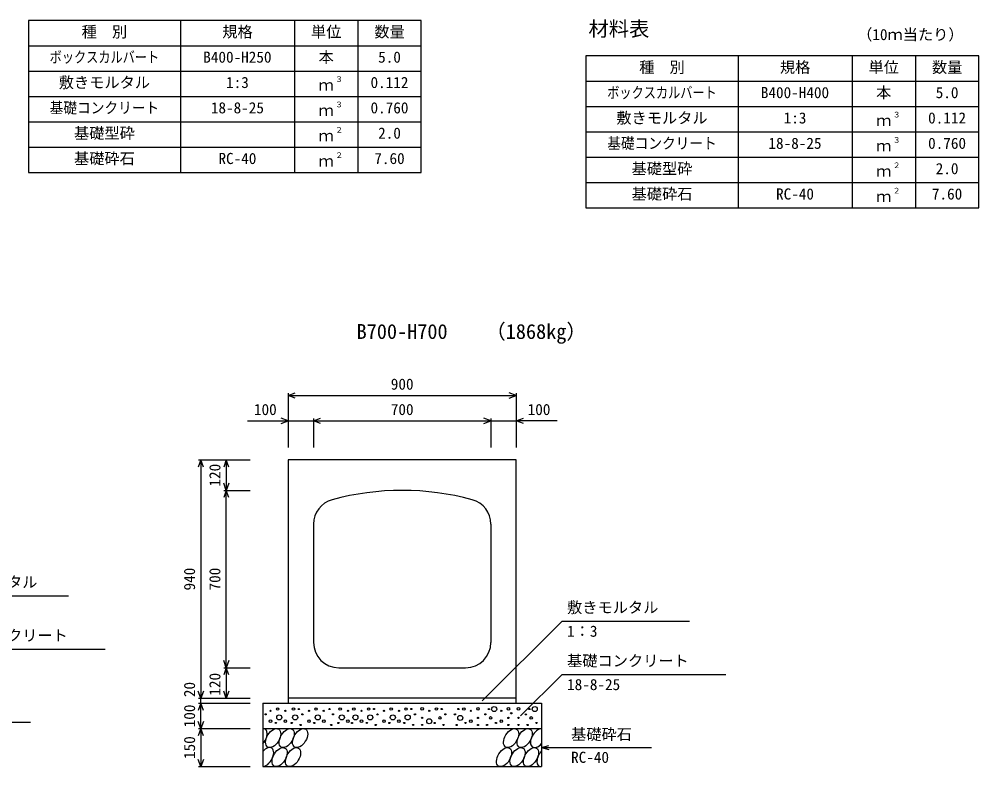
# Model space of a CAD drawing. Units: millimetres, scale not verified. Extents: x -8390 to 25210, y 0 to 11880.
# Drawn here: x 17696 to 21482, y 5432 to 8386 of the extents above; entities that cross this region are included whole.
import ezdxf
from ezdxf.enums import TextEntityAlignment as Align

# ---------------------------------------------------------------- set-up
doc = ezdxf.new("R2010")
doc.units = ezdxf.units.MM
doc.header["$LTSCALE"] = 20
for name, color, linetype, lineweight in [('DIM', 7, 'Continuous', 25), ('HATCH', 6, 'Continuous', 25), ('HYO', 3, 'Continuous', 25), ('HYO2', 4, 'Continuous', 25), ('OUTLINE', 3, 'Continuous', 25), ('TXT', 7, 'Continuous', 25)]:
    doc.layers.add(name, color=color, linetype=linetype, lineweight=lineweight)
doc.styles.add('ＭＳ ゴシック', font='')
doc.styles.get('ＭＳ ゴシック').set_extended_font_data('MS Gothic')

msp = doc.modelspace()

# ---------------------------------------------------------------- linework, layer by layer
at = {"layer": 'DIM'}
for p, q in [((18757.31, 6900.34), (18785.51, 6910.61)), ((18757.31, 6910.34), (18757.31, 6695.34)), ((18757.31, 6900.34), (19657.31, 6900.34)), ((18785.51, 6890.08), (18757.31, 6900.34)), ((19657.31, 6900.34), (19629.12, 6910.61)), ((19629.12, 6890.08), (19657.31, 6900.34)), ((19657.31, 6910.34), (19657.31, 6695.34)), ((18596.58, 6800.34), (18757.31, 6800.34)), ((18757.31, 6800.34), (18729.12, 6810.61)), ((18729.12, 6790.08), (18757.31, 6800.34)), ((18757.31, 6800.34), (18857.31, 6800.34)), ((18857.31, 6800.34), (18885.51, 6810.61)), ((18857.31, 6810.34), (18857.31, 6695.34)), ((18857.31, 6800.34), (19557.31, 6800.34)), ((18885.51, 6790.08), (18857.31, 6800.34)), ((19557.31, 6800.34), (19529.12, 6810.61)), ((19529.12, 6790.08), (19557.31, 6800.34)), ((19557.31, 6810.34), (19557.31, 6695.34)), ((19557.31, 6800.34), (19657.31, 6800.34)), ((19657.31, 6800.34), (19685.51, 6810.61)), ((19685.51, 6790.08), (19657.31, 6800.34)), ((19818.05, 6800.34), (19657.31, 6800.34)), ((18413.11, 6646.31), (18402.85, 6618.12)), ((18403.11, 6646.31), (18607.31, 6646.31)), ((18413.11, 6646.31), (18413.11, 5706.31)), ((18423.37, 6618.12), (18413.11, 6646.31)), ((18513.11, 6646.31), (18502.85, 6618.12)), ((18513.11, 6646.31), (18513.11, 6526.31)), ((18523.37, 6618.12), (18513.11, 6646.31)), ((18513.11, 6526.31), (18502.85, 6554.51)), ((18523.37, 6554.51), (18513.11, 6526.31)), ((18513.11, 6526.31), (18502.85, 6498.12)), ((18503.11, 6526.31), (18607.31, 6526.31)), ((18513.11, 5826.31), (18513.11, 6526.31)), ((18523.37, 6498.12), (18513.11, 6526.31)), ((17387.88, 6110.55), (17890.54, 6110.55)), ((19837.88, 6010.55), (19523.01, 5695.68)), ((19837.88, 6010.55), (20340.54, 6010.55)), ((17387.88, 5899.97), (18034.76, 5899.97)), ((18513.11, 5826.31), (18502.85, 5854.51)), ((18523.37, 5854.51), (18513.11, 5826.31)), ((18513.11, 5826.31), (18502.85, 5798.12)), ((18503.11, 5826.31), (18607.31, 5826.31)), ((18513.11, 5826.31), (18513.11, 5706.31)), ((18523.37, 5798.12), (18513.11, 5826.31)), ((19837.88, 5799.97), (19674.23, 5636.31)), ((19837.88, 5799.97), (20484.76, 5799.97)), ((18413.11, 5706.31), (18402.85, 5734.51)), ((18423.37, 5734.51), (18413.11, 5706.31)), ((18513.11, 5706.31), (18502.85, 5734.51)), ((18523.37, 5734.51), (18513.11, 5706.31)), ((18413.11, 5686.31), (18402.85, 5658.12)), ((18403.11, 5706.31), (18607.31, 5706.31)), ((18403.11, 5686.31), (18607.31, 5686.31)), ((18413.11, 5686.31), (18413.11, 5706.31)), ((18413.11, 5586.31), (18413.11, 5686.31)), ((18423.37, 5658.12), (18413.11, 5686.31)), ((17307.31, 5611.31), (17740.63, 5611.31)), ((18413.11, 5586.31), (18402.85, 5614.51)), ((18423.37, 5614.51), (18413.11, 5586.31)), ((18413.11, 5586.31), (18402.85, 5558.12)), ((18403.11, 5586.31), (18607.31, 5586.31)), ((18413.11, 5586.31), (18413.11, 5436.31)), ((18423.37, 5558.12), (18413.11, 5586.31)), ((19757.31, 5511.31), (19786.29, 5519.08)), ((19757.31, 5511.31), (20190.63, 5511.31)), ((19757.31, 5511.31), (19786.29, 5503.55)), ((18413.11, 5436.31), (18402.85, 5464.51)), ((18423.37, 5464.51), (18413.11, 5436.31)), ((18403.11, 5436.31), (18607.31, 5436.31))]:
    msp.add_line(p, q, dxfattribs=at)
at = {"layer": 'HATCH'}
for centre, radius in [((18668.46, 5642.48), 2.5), ((18687.79, 5656.49), 2.5), ((18715.82, 5663.49), 5), ((18746.34, 5656.49), 2.5), ((18778.43, 5663.49), 5), ((18799.46, 5663.49), 2.5), ((18813.48, 5642.48), 2.5), ((18839.27, 5656.49), 2.5), ((18867.31, 5663.49), 5), ((18897.82, 5656.49), 2.5), ((18920.24, 5663.49), 2.5), ((18934.26, 5642.48), 2.5), ((18962.61, 5663.49), 5), ((18993.12, 5656.49), 2.5), ((19016.31, 5663.49), 5), ((19046.82, 5656.49), 2.5), ((19074.86, 5663.49), 5), ((19095.89, 5663.49), 2.5), ((19109.91, 5642.48), 2.5), ((19135.7, 5656.49), 2.5), ((19163.74, 5663.49), 5), ((19194.25, 5656.49), 2.5), ((19222.28, 5663.49), 5), ((19243.32, 5663.49), 2.5), ((19257.33, 5642.48), 2.5), ((19286.21, 5664.37), 5), ((19314.25, 5656.49), 2.5), ((19342.28, 5663.49), 5), ((19363.32, 5663.49), 2.5), ((19377.33, 5642.48), 2.5), ((19415.15, 5642.48), 2.5), ((19429.17, 5663.49), 2.5), ((19450.2, 5663.49), 5), ((19478.24, 5656.49), 2.5), ((19506.28, 5664.37), 5), ((19535.15, 5642.48), 2.5), ((19549.17, 5663.49), 2.5), ((19570.2, 5663.49), 10), ((19598.24, 5656.49), 2.5), ((19626.28, 5664.37), 5), ((19637.62, 5646.8), 2.5), ((19666.12, 5664.37), 5), ((19695, 5642.48), 2.5), ((19709.02, 5663.49), 2.5), ((19730.05, 5663.49), 10), ((18687.79, 5615.34), 5), ((18708.81, 5608.34), 2.5), ((18722.36, 5630.48), 10), ((18746.34, 5615.34), 5), ((18771.42, 5608.34), 2.5), ((18784.97, 5630.48), 10), ((18839.27, 5615.34), 5), ((18860.3, 5608.34), 2.5), ((18873.84, 5630.48), 10), ((18897.82, 5615.34), 5), ((18955.6, 5608.34), 2.5), ((18969.15, 5630.48), 10), ((18993.12, 5615.34), 5), ((19009.3, 5608.34), 2.5), ((19022.85, 5630.48), 10), ((19046.82, 5615.34), 5), ((19067.85, 5608.34), 2.5), ((19081.4, 5630.48), 10), ((19135.7, 5615.34), 5), ((19156.73, 5608.34), 2.5), ((19170.27, 5630.48), 10), ((19194.25, 5615.34), 5), ((19215.28, 5608.34), 2.5), ((19228.82, 5630.48), 10), ((19286.21, 5628.47), 2.5), ((19314.25, 5615.34), 10), ((19335.28, 5608.34), 2.5), ((19356.3, 5628.47), 5), ((19436.18, 5628.47), 10), ((19457.21, 5608.34), 2.5), ((19478.24, 5615.34), 5), ((19506.28, 5628.47), 2.5), ((19556.18, 5628.47), 5), ((19577.21, 5608.34), 2.5), ((19598.24, 5615.34), 5), ((19626.28, 5628.47), 2.5), ((19666.12, 5628.47), 2.5), ((19716.03, 5628.47), 5), ((19737.06, 5608.34), 2.5), ((18806.47, 5600.46), 2.5), ((18927.25, 5600.46), 2.5), ((19102.9, 5600.46), 2.5), ((19250.32, 5600.46), 2.5), ((19286.21, 5600.46), 2.5), ((19370.32, 5600.46), 2.5), ((19422.16, 5600.46), 2.5), ((19506.28, 5600.46), 2.5), ((19542.16, 5600.46), 2.5), ((19626.28, 5600.46), 2.5), ((19666.12, 5600.46), 2.5), ((19702.01, 5600.46), 2.5)]:
    msp.add_circle(centre, radius, dxfattribs=at)
for centre, start_param, end_param in [((18644.95, 5548.79), 4.385593, 6.6745444), ((19743.46, 5548.79), 0.3357715, 4.4411806), ((18670.27, 5473.8), 3.5111464, 7.548991), ((19768.78, 5473.8), 1.2110787, 3.5658734)]:
    msp.add_ellipse(centre, major_axis=(21.81, 35.31), ratio=0.5792, start_param=start_param, end_param=end_param, dxfattribs=at)
for centre in [(18698.16, 5548.79), (18751.37, 5548.79), (18804.58, 5548.79), (19637.04, 5548.79), (19690.25, 5548.79), (18723.48, 5473.8), (18776.69, 5473.8), (19609.15, 5473.8), (19662.36, 5473.8), (19715.57, 5473.8)]:
    msp.add_ellipse(centre, major_axis=(21.81, 35.31), ratio=0.5792, dxfattribs=at)
at = {"layer": 'HYO'}
for p, q in [((19282.31, 8380.8), (17732.31, 8380.8)), ((17732.31, 8380.8), (17732.31, 7780.8)), ((18332.31, 8380.8), (18332.31, 7780.8)), ((18782.31, 8380.8), (18782.31, 7780.8)), ((19032.31, 8380.8), (19032.31, 7780.8)), ((19282.31, 7780.8), (19282.31, 8380.8)), ((17732.31, 8280.8), (19282.31, 8280.8)), ((21482.31, 8240.8), (19932.31, 8240.8)), ((19932.31, 8240.8), (19932.31, 7640.8)), ((20532.31, 8240.8), (20532.31, 7640.8)), ((20982.31, 8240.8), (20982.31, 7640.8)), ((21232.31, 8240.8), (21232.31, 7640.8)), ((21482.31, 7640.8), (21482.31, 8240.8)), ((19932.31, 8140.8), (21482.31, 8140.8)), ((17732.31, 7780.8), (19282.31, 7780.8)), ((19932.31, 7640.8), (21482.31, 7640.8))]:
    msp.add_line(p, q, dxfattribs=at)
at = {"layer": 'HYO2'}
for p, q in [((17732.31, 8180.8), (19282.31, 8180.8)), ((17732.31, 8080.8), (19282.31, 8080.8)), ((19932.31, 8040.8), (21482.31, 8040.8)), ((17732.31, 7980.8), (19282.31, 7980.8)), ((19932.31, 7940.8), (21482.31, 7940.8)), ((17732.31, 7880.8), (19282.31, 7880.8)), ((19932.31, 7840.8), (21482.31, 7840.8)), ((19932.31, 7740.8), (21482.31, 7740.8))]:
    msp.add_line(p, q, dxfattribs=at)
at = {"layer": 'OUTLINE'}
for p, q in [((18757.31, 6646.31), (18757.31, 5686.31)), ((19657.31, 6646.31), (18757.31, 6646.31)), ((19657.31, 5686.31), (19657.31, 6646.31)), ((18857.31, 6392.83), (18857.31, 5926.31)), ((19557.31, 6392.83), (19557.31, 5926.31)), ((18957.31, 5826.31), (19457.31, 5826.31)), ((18657.31, 5686.31), (19757.31, 5686.31)), ((18657.31, 5686.31), (18657.31, 5436.31)), ((19657.31, 5706.31), (18757.31, 5706.31)), ((19757.31, 5686.31), (19757.31, 5436.31)), ((18657.31, 5586.31), (19757.31, 5586.31)), ((18657.31, 5436.31), (19757.31, 5436.31))]:
    msp.add_line(p, q, dxfattribs=at)
for centre, radius, start, end in [((19207.31, 5476.31), 1050, 74.74248, 105.25752), ((18957.31, 6392.83), 100, 105.25752, 180), ((19457.31, 6392.83), 100, 0, 74.74248), ((18957.31, 5926.31), 100, 180, 270), ((19457.31, 5926.31), 100, 270, 0)]:
    msp.add_arc(centre, radius, start, end, dxfattribs=at)

# ---------------------------------------------------------------- texts
at = {"layer": 'DIM', "style": 'ＭＳ ゴシック'}
for s, p in [('900', (19162.31, 6910.34)), ('100', (18622.39, 6810.34)), ('700', (19162.31, 6810.34)), ('100', (19702.24, 6810.34)), ('敷きモルタル', (17407.88, 6129.29)), ('敷きモルタル', (19857.88, 6029.29)), ('基礎コンクリート', (17407.88, 5918.7)), ('1：3', (19857.88, 5935.47)), ('基礎コンクリート', (19857.88, 5818.7)), ('18-8-25', (19857.88, 5724.89)), ('基礎砕石', (19873.64, 5528.49)), ('RC-40', (19873.64, 5437.8))]:
    msp.add_text(s, height=43.99, dxfattribs=at).set_placement(p, align=Align.BOTTOM_LEFT)
for s, p in [('120', (18503.11, 6541.31)), ('940', (18403.11, 6131.31)), ('700', (18503.11, 6131.31)), ('120', (18503.11, 5716.31)), ('20', (18403.11, 5710.53)), ('100', (18403.11, 5591.31)), ('150', (18403.11, 5466.31))]:
    msp.add_text(s, height=43.99, rotation=90, dxfattribs=at).set_placement(p, align=Align.BOTTOM_LEFT)
at = {"layer": 'TXT', "style": 'ＭＳ ゴシック'}
for s, height, p in [('材料表', 58.65, (19942.31, 8300.8)), ('種\u3000別', 43.99, (17942.31, 8300.8)), ('規格', 43.99, (18497.31, 8300.8)), ('単位', 43.99, (18847.31, 8300.8)), ('数量', 43.99, (19097.31, 8300.8)), ('（10ｍ当たり）', 43.99, (21002.31, 8289.8)), ('B400-H250', 43.99, (18422.31, 8200.8)), ('本', 43.99, (18877.31, 8200.8)), ('5.0', 43.99, (19112.31, 8200.8)), ('種\u3000別', 43.99, (20142.31, 8160.8)), ('規格', 43.99, (20697.31, 8160.8)), ('単位', 43.99, (21047.31, 8160.8)), ('数量', 43.99, (21297.31, 8160.8)), ('敷きモルタル', 43.99, (17852.31, 8100.8)), ('1:3', 43.99, (18512.31, 8100.8)), ('３', 21.99, (18942.86, 8131.17)), ('0.112', 43.99, (19082.31, 8100.8)), ('ｍ', 43.99, (18877.31, 8090.8)), ('B400-H400', 43.99, (20622.31, 8060.8)), ('本', 43.99, (21077.31, 8060.8)), ('5.0', 43.99, (21312.31, 8060.8)), ('18-8-25', 43.99, (18452.31, 8000.8)), ('ｍ', 43.99, (18877.31, 7990.8)), ('３', 21.99, (18942.86, 8031.17)), ('0.760', 43.99, (19082.31, 8000.8)), ('敷きモルタル', 43.99, (20052.31, 7960.8)), ('1:3', 43.99, (20712.31, 7960.8)), ('ｍ', 43.99, (21077.31, 7950.8)), ('３', 21.99, (21142.86, 7991.17)), ('0.112', 43.99, (21282.31, 7960.8)), ('基礎型砕', 43.99, (17912.31, 7900.8)), ('２', 21.99, (18942.86, 7931.17)), ('2.0', 43.99, (19112.31, 7900.8)), ('ｍ', 43.99, (18877.31, 7890.8)), ('18-8-25', 43.99, (20652.31, 7860.8)), ('３', 21.99, (21142.86, 7891.17)), ('0.760', 43.99, (21282.31, 7860.8)), ('ｍ', 43.99, (21077.31, 7850.8)), ('基礎砕石', 43.99, (17912.31, 7800.8)), ('RC-40', 43.99, (18482.31, 7800.8)), ('２', 21.99, (18942.86, 7831.17)), ('7.60', 43.99, (19097.31, 7800.8)), ('ｍ', 43.99, (18877.31, 7790.8)), ('基礎型砕', 43.99, (20112.31, 7760.8)), ('２', 21.99, (21142.86, 7791.17)), ('2.0', 43.99, (21312.31, 7760.8)), ('ｍ', 43.99, (21077.31, 7750.8)), ('基礎砕石', 43.99, (20112.31, 7660.8)), ('RC-40', 43.99, (20682.31, 7660.8)), ('ｍ', 43.99, (21077.31, 7650.8)), ('２', 21.99, (21142.86, 7691.17)), ('7.60', 43.99, (21297.31, 7660.8)), ('B700-H700', 58.65, (19027.31, 7106.31)), ('（1868kg）', 58.65, (19535.68, 7106.31))]:
    msp.add_text(s, height=height, dxfattribs=at).set_placement(p, align=Align.BOTTOM_LEFT)
for s, width, p in [('ボックスカルバート', 0.8, (17816.31, 8200.8)), ('ボックスカルバート', 0.8, (20016.31, 8060.8)), ('基礎コンクリート', 0.9, (17816.31, 8000.8)), ('基礎コンクリート', 0.9, (20016.31, 7860.8))]:
    msp.add_text(s, height=43.99, dxfattribs=dict(at, width=width)).set_placement(p, align=Align.BOTTOM_LEFT)

doc.saveas('drawing.dxf')
